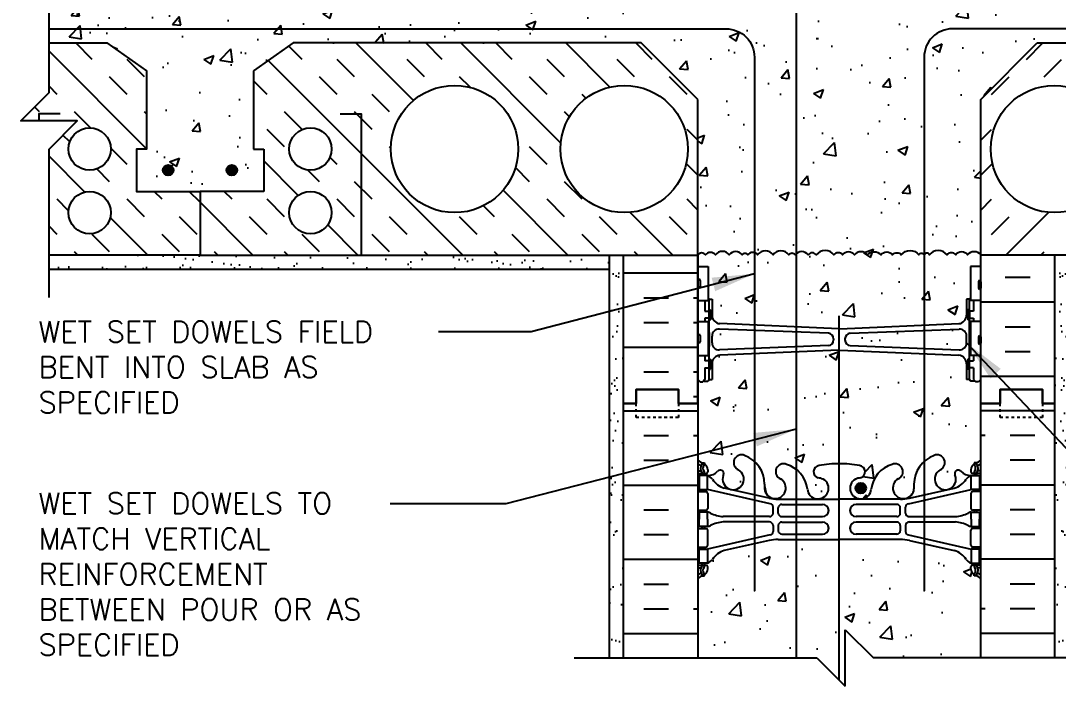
# Model space of a CAD drawing. Header units: inches. Extents: x 190.8 to 287.7, y 29.7 to 97.6.
# Drawn here: x 229.84 to 266.52, y 59.63 to 83.16 of the extents above; entities that cross this region are included whole.
import ezdxf

# ---------------------------------------------------------------- set-up
doc = ezdxf.new("R2010")
doc.units = ezdxf.units.IN
doc.header["$LTSCALE"] = 0.5
doc.header["$MEASUREMENT"] = 0
doc.linetypes.add('DASHED2', pattern=[0.375, 0.25, -0.125])
for name, color, linetype in [('HATCH', 12, 'Continuous'), ('line25', 2, 'Continuous'), ('LINE3', 3, 'Continuous'), ('LINE50', 5, 'Continuous'), ('LINE9', 9, 'Continuous'), ('TEXT', 4, 'Continuous'), ('Web_Edge', 9, 'Continuous')]:
    doc.layers.add(name, color=color, linetype=linetype)
doc.styles.add('DIM', font='romans.shx', dxfattribs={"width": 0.7})
doc.styles.add('ROMANS', font='romans.shx', dxfattribs={"height": 0.75})
doc.styles.get("Standard").update_dxf_attribs({"font": 'romans.shx', "height": 0.75})
doc.linetypes.add('STEEL', pattern='A,0.5,-0.2,["X",Standard,S=0.1,R=0,X=-0.1,Y=-0.05],-0.1', length=0.8)
doc.dimstyles.new('ext_8', dxfattribs={"dimscale": 8, "dimtxt": 0.09375, "dimasz": 0.09375, "dimexe": 0.09375, "dimexo": 0.0625, "dimgap": 0.0625, "dimtad": 1, "dimdec": 1, "dimzin": 3, "dimdsep": 46, "dimlunit": 4, "dimtxsty": 'DIM', "dimcen": 0.09, "dimdle": 0.09375, "dimclrt": 4, "dimadec": 0, "dimazin": 0, "dimtfac": 1, "dimtdec": 1, "dimtmove": 2, "dimatfit": 3, "dimfxl": 1, "dimfrac": 2, "dimtolj": 1, "dimtzin": 0, "dimarcsym": 0})

msp = doc.modelspace()

# ---------------------------------------------------------------- hatches: boundary and pattern name
at = {"layer": 'HATCH'}
h = msp.add_hatch(dxfattribs=at)
h.set_pattern_fill('AR-CONC', color=256, scale=0.5)
h.set_pattern_definition([(50, (0, 0), (3.5863, -0.31376), [0.375, -4.125]), (355, (0, 0), (-0.693757, 3.76096), [0.3, -3.3]), (100.4514, (0.299, -0.026), (2.892544, 3.4472), [0.3187, -3.50571]), (46.1842, (0, 1), (5.336207, -0.827596), [0.5625, -6.1875]), (96.6356, (0.4447, 0.931), (4.67331, 4.87059), [0.47805, -5.25857]), (351.1842, (0, 1), (4.67331, 4.87059), [0.45, -4.95]), (21, (0.5, 0.75), (2.984535, -2.013094), [0.375, -4.125]), (326, (0.5, 0.75), (1.216577, 3.62575), [0.3, -3.3]), (71.4514, (0.7487, 0.5822), (4.20111, 1.612656), [0.3187, -3.50571]), (37.5, (0, 0), (0.0607993, 1.664469), [0, -3.26, 0, -3.35, 0, -3.3125]), (7.5, (0, 0), (1.315348, 1.972059), [0, -1.91, 0, -3.185, 0, -1.2625]), (327.5, (-1.115, 0), (2.669112, -0.1127744), [0, -1.25, 0, -3.9, 0, -5.175]), (317.5, (-1.615, 0), (2.91593, 0.500525), [0, -1.625, 0, -2.59, 0, -3.675])])
h.paths.add_polyline_path([(263.783, 63.435, 0.08841), (263.637, 63.532), (263.547, 63.532), (263.547, 63.574, -0.249069), (263.437, 63.781), (263.437, 63.848, -0.414214), (263.5, 63.911), (263.547, 63.911), (263.547, 63.981), (263.442, 63.981, -0.155529), (263.267, 64.115, 0.180914), (262.849, 64.426), (261.268, 64.779, 0.054974), (260.941, 64.815), (258.783, 64.815), (256.626, 64.815, 0.054974), (256.299, 64.779), (254.718, 64.426, 0.180914), (254.3, 64.115, -0.155529), (254.124, 63.981), (254.019, 63.981), (254.019, 63.911), (254.067, 63.911, -0.414214), (254.129, 63.848), (254.129, 63.781, -0.249069), (254.019, 63.574), (254.019, 63.532), (253.929, 63.532, 0.088416), (253.783, 63.435), (253.783, 60.627), (257.987, 60.627), (258.987, 59.627), (258.987, 61.627), (259.987, 60.627), (263.783, 60.627)])
h.paths.add_polyline_path([(263.783, 69.627), (263.783, 70.472), (263.703, 70.392), (263.613, 70.392), (263.583, 70.422), (263.433, 70.422, -0.414214), (263.383, 70.472), (263.283, 70.472), (263.283, 71.033, 0.390098), (263.008, 71.332), (258.8, 71.516, 0.020761), (258.783, 71.516, 0.020761), (258.767, 71.516), (254.559, 71.332, 0.390098), (254.283, 71.033), (254.283, 70.472), (254.183, 70.472, -0.414214), (254.133, 70.422), (254.033, 70.422), (253.983, 70.422), (253.953, 70.392), (253.863, 70.392), (253.783, 70.472), (253.783, 69.627), (253.783, 67.627, 0.088416), (253.929, 67.53), (254.019, 67.53), (254.019, 67.488, -0.249069), (254.129, 67.281), (254.129, 67.213, -0.414214), (254.067, 67.151), (254.019, 67.151), (254.019, 67.081), (254.124, 67.081, 0.231736), (254.482, 67.232, -0.8344), (254.694, 67.106), (254.682, 67.085, 2.155404), (255.221, 67.279, -1), (255.434, 67.791, -0.311223), (256.143, 66.775), (256.143, 66.61, 1.661382), (256.704, 66.962, -1), (256.917, 67.473, -0.30095), (257.654, 66.601, 1.661382), (258.215, 66.954, 0.055617), (258.035, 66.999, -0.843243), (258.07, 67.432, -0.047544), (258.783, 67.496, -0.047544), (259.497, 67.432, -0.843243), (259.532, 66.999, 0.055617), (259.352, 66.954, 1.661382), (259.913, 66.601, -0.30095), (260.65, 67.473, -1), (260.863, 66.962, 1.661382), (261.424, 66.61), (261.424, 66.775, -0.311223), (262.133, 67.791, -1), (262.346, 67.279, 2.155404), (262.885, 67.085), (262.873, 67.106, -0.834375), (263.085, 67.232, 0.23174), (263.442, 67.081), (263.547, 67.081), (263.547, 67.151), (263.5, 67.151, -0.414214), (263.437, 67.213), (263.437, 67.281, -0.249069), (263.547, 67.488), (263.547, 67.53), (263.637, 67.53, 0.08841), (263.783, 67.627)])
h.paths.add_polyline_path([(258.4, 72.109), (254.543, 72.261, 0.425773), (254.283, 72.011), (254.283, 71.773, 0.425773), (254.543, 71.523), (258.4, 71.675, 0.390098), (258.583, 71.874), (258.583, 71.91, 0.390098)])
h.paths.add_polyline_path([(263.283, 72.011, 0.425773), (263.024, 72.261), (259.167, 72.109, 0.390098), (258.983, 71.91), (258.983, 71.874, 0.390098), (259.167, 71.675), (263.024, 71.523, 0.425773), (263.283, 71.773)])
h.paths.add_polyline_path([(263.783, 74.881, 0.48966), (263.317, 74.881, 0.520567), (262.898, 74.881, 0.520567), (262.592, 74.881, 0.520567), (261.97, 74.881, 0.715411), (261.783, 74.877, 0.715411), (261.596, 74.881, 0.520567), (260.975, 74.881, 0.520567), (260.669, 74.881, 0.520567), (260.25, 74.881, 0.48966), (259.783, 74.881, 0.48966), (259.317, 74.881, 0.520567), (258.898, 74.881, 0.520567), (258.592, 74.881, 0.520567), (257.97, 74.881, 0.520567), (257.679, 74.881, 0.520567), (257.224, 74.881, 0.520567), (256.997, 74.881, 0.520567), (256.442, 74.881, 0.520567), (255.896, 74.881, 0.520567), (255.55, 74.881, 0.520567), (255.349, 74.881, 0.520567), (254.894, 74.881, 0.520567), (254.403, 74.881, 0.520567), (254.048, 74.881, 0.56688), (253.783, 74.877), (253.783, 74.472), (254.148, 74.472), (254.148, 73.36, -0.327813), (254.183, 73.312), (254.283, 73.312), (254.283, 72.751, 0.390098), (254.559, 72.452), (258.767, 72.268, 0.020761), (258.783, 72.268, 0.020761), (258.8, 72.268), (263.008, 72.452, 0.390098), (263.283, 72.751), (263.283, 73.312), (263.383, 73.312, -0.327813), (263.419, 73.36), (263.419, 74.472), (263.783, 74.472)])
h.paths.add_polyline_path([(263.783, 80.377), (265.783, 82.377), (278.093, 82.377), (279.497, 81.387), (279.497, 78.627), (279.137, 78.627), (279.137, 77.127), (281.387, 77.127), (283.637, 77.127), (283.637, 78.627), (283.269, 78.627), (283.277, 78.635), (283.277, 81.387), (284.34, 82.136), (284.3, 82.163), (284.469, 82.228), (284.681, 82.377), (286.726, 82.377), (286.726, 84.377), (263.787, 84.377), (263.787, 84.343), (263.707, 84.263), (263.617, 84.263), (263.587, 84.293), (263.437, 84.293, -0.414214), (263.387, 84.343), (263.287, 84.343), (263.287, 84.456, 0.118855), (263.197, 84.377, 0.48966), (262.731, 84.377, 0.48966), (262.264, 84.377, 0.520567), (261.845, 84.377, 0.520567), (261.539, 84.377, 0.224697), (261.257, 84.538, 0.224697), (260.975, 84.377, 0.520567), (260.669, 84.377, 0.520567), (260.25, 84.377, 0.48966), (259.783, 84.377, 0.48966), (259.317, 84.377, 0.520567), (258.898, 84.377, 0.520567), (258.592, 84.377, 0.520567), (257.97, 84.377, 0.520567), (257.679, 84.377, 0.520567), (257.224, 84.377, 0.520567), (256.997, 84.377, 0.520567), (256.442, 84.377, 0.520567), (255.896, 84.377, 0.520567), (255.55, 84.377, 0.520567), (255.349, 84.377, 0.520567), (254.894, 84.377, 0.520567), (254.403, 84.377, 0.169868), (254.287, 84.461), (254.287, 84.343), (254.187, 84.343, -0.414214), (254.137, 84.293), (254.037, 84.293), (253.987, 84.293), (253.957, 84.263), (253.867, 84.263), (253.787, 84.343), (253.787, 84.377), (230.841, 84.377), (230.841, 82.377), (232.886, 82.377), (233.098, 82.228), (233.267, 82.163), (233.227, 82.136), (234.29, 81.387), (234.29, 78.627), (233.93, 78.627), (233.93, 77.127), (236.18, 77.127), (238.43, 77.127), (238.43, 78.627), (238.07, 78.627), (238.07, 81.387), (239.474, 82.377), (251.783, 82.377), (253.783, 80.377), (253.783, 74.877, -0.56688), (254.048, 74.881, -0.520567), (254.403, 74.881, -0.520567), (254.894, 74.881, -0.520567), (255.349, 74.881, -0.520567), (255.55, 74.881, -0.520567), (255.896, 74.881, -0.520567), (256.442, 74.881, -0.520567), (256.997, 74.881, -0.520567), (257.224, 74.881, -0.520567), (257.679, 74.881, -0.520567), (257.97, 74.881, -0.520567), (258.592, 74.881, -0.520567), (258.898, 74.881, -0.520567), (259.317, 74.881, -0.48966), (259.783, 74.881, -0.48966), (260.25, 74.881, -0.520567), (260.669, 74.881, -0.520567), (260.975, 74.881, -0.520567), (261.596, 74.881, -0.715411), (261.783, 74.877, -0.715411), (261.97, 74.881, -0.520567), (262.592, 74.881, -0.520567), (262.898, 74.881, -0.520567), (263.317, 74.881, -0.48966), (263.783, 74.881)])
h.paths.add_polyline_path([(263.287, 84.904, 0.390098), (263.012, 85.203), (258.803, 85.387, 0.020761), (258.787, 85.388, 0.020761), (258.77, 85.387), (254.562, 85.203, 0.390098), (254.287, 84.904), (254.287, 84.461, -0.169868), (254.403, 84.377, -0.520567), (254.894, 84.377, -0.520567), (255.349, 84.377, -0.520567), (255.55, 84.377, -0.520567), (255.896, 84.377, -0.520567), (256.442, 84.377, -0.520567), (256.997, 84.377, -0.520567), (257.224, 84.377, -0.520567), (257.679, 84.377, -0.520567), (257.97, 84.377, -0.520567), (258.592, 84.377, -0.520567), (258.898, 84.377, -0.520567), (259.317, 84.377, -0.48966), (259.783, 84.377, -0.48966), (260.25, 84.377, -0.520567), (260.669, 84.377, -0.520567), (260.975, 84.377, -0.224697), (261.257, 84.538, -0.224697), (261.539, 84.377, -0.520567), (261.845, 84.377, -0.520567), (262.264, 84.377, -0.48966), (262.731, 84.377, -0.48966), (263.197, 84.377, -0.118855), (263.287, 84.456)])
h.paths.add_polyline_path([(263.287, 85.882, 0.425773), (263.027, 86.132), (259.17, 85.98, 0.390098), (258.987, 85.781), (258.987, 85.746, 0.390098), (259.17, 85.546), (263.027, 85.395, 0.425773), (263.287, 85.645)])
h.paths.add_polyline_path([(258.587, 85.746), (258.587, 85.781, 0.390098), (258.403, 85.98), (254.547, 86.132, 0.425773), (254.287, 85.882), (254.287, 85.645, 0.425773), (254.547, 85.395), (258.403, 85.546, 0.390098)])
h.paths.add_polyline_path([(263.287, 87.183), (263.387, 87.183, -0.414214), (263.437, 87.233), (263.537, 87.233), (263.587, 87.233), (263.617, 87.263), (263.707, 87.263), (263.783, 87.187), (263.783, 87.627), (263.783, 89.627, 0.08841), (263.637, 89.724), (263.547, 89.724), (263.547, 89.766, -0.249069), (263.437, 89.973), (263.437, 90.041, -0.414214), (263.5, 90.103), (263.547, 90.103), (263.547, 90.173), (263.442, 90.173, 0.231736), (263.085, 90.022, -0.8344), (262.873, 90.148), (262.885, 90.169, 2.155404), (262.346, 89.975, -1), (262.133, 89.464, -0.311223), (261.424, 90.48), (261.424, 90.645, 1.661382), (260.863, 90.292, -1), (260.65, 89.781, -0.30095), (259.913, 90.653, 1.661382), (259.352, 90.3, 0.055617), (259.532, 90.255, -0.843243), (259.497, 89.822, -0.047544), (258.783, 89.758, -0.047544), (258.07, 89.822, -0.843243), (258.035, 90.255, 0.055617), (258.215, 90.3, 1.661382), (257.654, 90.653, -0.30095), (256.917, 89.781, -1), (256.704, 90.292, 1.661382), (256.143, 90.645), (256.143, 90.48, -0.311223), (255.434, 89.464, -1), (255.221, 89.975, 2.155404), (254.682, 90.169), (254.694, 90.148, -0.834375), (254.482, 90.022, 0.23174), (254.124, 90.173), (254.019, 90.173), (254.019, 90.103), (254.067, 90.103, -0.414214), (254.129, 90.041), (254.129, 89.973, -0.249069), (254.019, 89.766), (254.019, 89.724), (253.929, 89.724, 0.088416), (253.783, 89.627), (253.783, 87.627), (253.783, 87.18), (253.867, 87.263), (253.957, 87.263), (253.987, 87.233), (254.137, 87.233, -0.414214), (254.187, 87.183), (254.287, 87.183), (254.287, 86.622, 0.390098), (254.562, 86.323), (258.77, 86.14, 0.020761), (258.787, 86.139, 0.020761), (258.803, 86.14), (263.012, 86.323, 0.390098), (263.287, 86.622)])
h.paths.add_polyline_path([(263.437, 93.406), (263.437, 93.473, -0.249069), (263.547, 93.68), (263.547, 93.722), (263.637, 93.722, 0.08841), (263.783, 93.819), (263.783, 96.627), (259.658, 96.627), (258.658, 97.627), (258.658, 95.627), (257.658, 96.627), (253.783, 96.627), (253.783, 93.819, 0.088416), (253.929, 93.722), (254.019, 93.722), (254.019, 93.68, -0.249069), (254.129, 93.473), (254.129, 93.406, -0.414214), (254.067, 93.343), (254.019, 93.343), (254.019, 93.273), (254.124, 93.273, -0.155529), (254.3, 93.139, 0.180914), (254.718, 92.828), (256.299, 92.475, 0.054974), (256.626, 92.439), (258.783, 92.439), (260.941, 92.439, 0.054974), (261.268, 92.475), (262.849, 92.828, 0.180914), (263.267, 93.139, -0.155529), (263.442, 93.273), (263.547, 93.273), (263.547, 93.343), (263.5, 93.343, -0.414214)])
h = msp.add_hatch(dxfattribs=at)
h.set_pattern_fill('INSUL', color=256, scale=7, style=0)
h.set_pattern_definition([(0, (-2672.378, -327.3825), (0, 2.625), []), (0, (-2672.378, -326.5075), (0, 2.625), [0.875, -0.875]), (0, (-2672.378, -325.6325), (0, 2.625), [0.875, -0.875])])
h.paths.add_polyline_path([(253.783, 74.877), (251.158, 74.877), (251.158, 69.627), (251.596, 69.627), (251.596, 70.127), (253.096, 70.127), (253.096, 69.627), (253.783, 69.627)])
h.paths.add_polyline_path([(251.158, 84.377), (253.783, 84.377), (253.783, 87.627), (253.096, 87.627), (253.096, 88.127), (251.596, 88.127), (251.596, 87.627), (251.158, 87.627)])
h = msp.add_hatch(dxfattribs=at)
h.set_pattern_fill('INSUL', color=256, scale=7, style=0)
h.set_pattern_definition([(0, (68.6507, -58.0328), (0, 2.625), []), (0, (68.6507, -57.1578), (0, 2.625), [0.875, -0.875]), (0, (68.6507, -56.2828), (0, 2.625), [0.875, -0.875])])
h.paths.add_polyline_path([(266.408, 87.627), (265.971, 87.627), (265.971, 88.127), (264.471, 88.127), (264.471, 87.627), (263.783, 87.627), (263.783, 84.377), (266.408, 84.377)])
h.paths.add_polyline_path([(266.408, 74.877), (263.783, 74.877), (263.783, 69.627), (264.471, 69.627), (264.471, 70.127), (265.971, 70.127), (265.971, 69.627), (266.408, 69.627)])
h = msp.add_hatch(dxfattribs=at)
h.set_pattern_fill('AR-SAND', color=256, scale=0.5, style=0)
h.set_pattern_definition([(142.5, (453.7196, 0.73876), (0.0314967, 0.963412), [0, -0.76, 0, -0.85, 0, -0.8125]), (172.5, (453.7196, 0.7388), (-0.8848884, 1.411073), [0, -0.41, 0, -0.685, 0, -0.2625]), (212.5, (454.3346, 0.7388), (-1.557071, 0.0028295), [0, -0.25, 0, -0.9, 0, -1.175]), (222.5, (454.3346, 0.7388), (-1.503063, 0.438838), [0, -0.125, 0, -0.59, 0, -0.675])])
h.paths.add_polyline_path([(236.18, 74.877), (230.841, 74.877), (230.841, 74.377), (250.658, 74.377), (250.658, 74.877)])
h = msp.add_hatch(dxfattribs=at)
h.set_pattern_fill('AR-SAND', color=256, scale=0.5, style=0)
h.set_pattern_definition([(142.5, (448.9162, -58.0328), (0.0314967, 0.963412), [0, -0.76, 0, -0.85, 0, -0.8125]), (172.5, (448.9162, -58.0328), (-0.8848884, 1.411073), [0, -0.41, 0, -0.685, 0, -0.2625]), (212.5, (449.5312, -58.0328), (-1.557071, 0.0028295), [0, -0.25, 0, -0.9, 0, -1.175]), (222.5, (449.5312, -58.0328), (-1.503063, 0.438838), [0, -0.125, 0, -0.59, 0, -0.675])])
h.paths.add_polyline_path([(250.658, 74.877), (251.158, 74.877), (251.158, 69.627), (251.158, 60.627), (250.658, 60.627)])
h = msp.add_hatch(dxfattribs=at)
h.set_pattern_fill('AR-SAND', color=256, scale=0.5, style=0)
h.set_pattern_definition([(37.5, (68.6507, -58.0328), (-0.0314967, 0.963412), [0, -0.76, 0, -0.85, 0, -0.8125]), (7.5, (68.6507, -58.0328), (0.8848884, 1.411073), [0, -0.41, 0, -0.685, 0, -0.2625]), (327.5, (68.0357, -58.0328), (1.557071, 0.0028295), [0, -0.25, 0, -0.9, 0, -1.175]), (317.5, (68.0357, -58.0328), (1.503063, 0.438838), [0, -0.125, 0, -0.59, 0, -0.675])])
h.paths.add_polyline_path([(266.908, 74.877), (266.408, 74.877), (266.408, 69.627), (266.408, 60.627), (266.908, 60.627)])
at = {"layer": 'LINE3'}
for points in [[(235.243, 77.877, 1), (234.868, 77.877, 1)], [(237.493, 77.877, 1), (237.118, 77.877, 1)], [(259.73, 66.633, 1), (259.355, 66.633, 1)]]:
    msp.add_hatch(color=256, dxfattribs=at).paths.add_polyline_path(points)

# ---------------------------------------------------------------- linework, layer by layer
at = {"layer": 'HATCH'}
for p, q in [((232.365, 81.798), (231.785, 82.377)), ((233.267, 82.163), (233.098, 82.228)), ((239.789, 81.798), (239.319, 82.268)), ((243.722, 80.34), (241.685, 82.377)), ((244.739, 81.798), (244.16, 82.377)), ((248.94, 78.834), (245.397, 82.377)), ((247.214, 81.798), (246.635, 82.377)), ((250.668, 80.818), (249.109, 82.377)), ((252.164, 81.798), (251.584, 82.377)), ((265.403, 81.798), (265.983, 82.377)), ((234.29, 78.635), (230.841, 82.084)), ((233.267, 82.163), (233.227, 82.136)), ((234.221, 81.179), (233.602, 81.798)), ((245.472, 74.877), (238.593, 81.756)), ((241.646, 81.179), (241.027, 81.798)), ((244.12, 81.179), (243.502, 81.798)), ((249.07, 81.179), (248.451, 81.798)), ((251.545, 81.179), (250.926, 81.798)), ((266.022, 81.179), (266.641, 81.798)), ((233.602, 80.56), (232.983, 81.179)), ((241.027, 80.56), (240.408, 81.179)), ((245.727, 80.81), (245.358, 81.179)), ((248.451, 80.56), (247.833, 81.179)), ((253.401, 80.56), (252.782, 81.179)), ((264.166, 80.56), (264.784, 81.179)), ((231.127, 80.56), (230.841, 80.846)), ((238.552, 80.56), (238.07, 81.042)), ((242.883, 79.941), (242.264, 80.56)), ((249.826, 80.424), (249.689, 80.56)), ((230.509, 79.941), (230.332, 80.118)), ((232.311, 79.376), (231.746, 79.941)), ((234.29, 79.872), (234.221, 79.941)), ((239.789, 79.323), (239.171, 79.941)), ((242.264, 79.323), (241.646, 79.941)), ((249.242, 79.77), (249.07, 79.941)), ((239.171, 78.704), (238.552, 79.323)), ((253.783, 78.94), (253.401, 79.323)), ((263.783, 78.94), (264.166, 79.323)), ((231.571, 78.879), (231.332, 79.118)), ((233.602, 78.085), (233.026, 78.661)), ((242.93, 78.657), (242.883, 78.704)), ((248.451, 78.085), (247.833, 78.704)), ((232.105, 77.107), (230.841, 78.372)), ((239.649, 76.988), (238.43, 78.207)), ((241.027, 78.085), (240.775, 78.337)), ((232.983, 77.467), (232.529, 77.921)), ((237.437, 78.016), (237.437, 78.016)), ((240.408, 77.467), (239.992, 77.883)), ((247.833, 77.467), (247.331, 77.968)), ((253.783, 77.703), (253.371, 78.115)), ((263.783, 77.703), (264.196, 78.115)), ((242.264, 76.848), (241.646, 77.467)), ((249.689, 76.848), (249.07, 77.467)), ((234.84, 76.848), (234.56, 77.127)), ((236.18, 76.745), (235.798, 77.127)), ((237.315, 76.848), (237.035, 77.127)), ((249.185, 74.877), (246.893, 77.168)), ((231.53, 76.445), (231.127, 76.848)), ((234.221, 76.229), (233.602, 76.848)), ((238.048, 74.877), (236.18, 76.745)), ((239.171, 76.229), (238.552, 76.848)), ((241.646, 76.229), (241.027, 76.848)), ((249.07, 76.229), (248.451, 76.848)), ((253.783, 76.466), (253.401, 76.848)), ((263.783, 76.466), (264.166, 76.848)), ((246.595, 76.229), (246.202, 76.622)), ((252.897, 74.877), (251.388, 76.387)), ((264.67, 74.877), (266.179, 76.387)), ((234.336, 74.877), (233.007, 76.205)), ((236.077, 75.61), (235.458, 76.229)), ((238.552, 75.61), (237.933, 76.229)), ((241.76, 74.877), (240.695, 75.943)), ((243.502, 75.61), (242.883, 76.229)), ((245.977, 75.61), (245.358, 76.229)), ((250.926, 75.61), (250.308, 76.229)), ((253.401, 75.61), (252.782, 76.229)), ((264.166, 75.61), (264.784, 76.229)), ((231.127, 75.61), (230.841, 75.897)), ((232.983, 74.992), (232.365, 75.61)), ((235.458, 74.992), (234.84, 75.61)), ((240.408, 74.992), (239.789, 75.61)), ((242.883, 74.992), (242.264, 75.61)), ((247.833, 74.992), (247.214, 75.61)), ((250.308, 74.992), (249.689, 75.61)), ((231.861, 74.877), (231.746, 74.992)), ((236.81, 74.877), (236.696, 74.992)), ((239.285, 74.877), (239.171, 74.992)), ((244.235, 74.877), (244.12, 74.992)), ((246.71, 74.877), (246.595, 74.992)), ((251.66, 74.877), (251.545, 74.992)), ((265.907, 74.877), (266.022, 74.992)), ((251.158, 69.368), (253.783, 69.368)), ((266.408, 69.368), (263.783, 69.368)), ((251.872, 68.493), (252.747, 68.493)), ((253.622, 68.493), (253.783, 68.493)), ((263.945, 68.493), (263.783, 68.493)), ((265.695, 68.493), (264.82, 68.493)), ((251.872, 67.618), (252.747, 67.618)), ((265.695, 67.618), (264.82, 67.618)), ((251.158, 66.743), (253.783, 66.743)), ((266.408, 66.743), (263.783, 66.743)), ((251.872, 65.868), (252.747, 65.868)), ((265.695, 65.868), (264.82, 65.868)), ((251.872, 64.993), (252.747, 64.993)), ((265.695, 64.993), (264.82, 64.993)), ((251.158, 64.118), (253.783, 64.118)), ((266.408, 64.118), (263.783, 64.118)), ((251.872, 63.243), (252.747, 63.243)), ((265.695, 63.243), (264.82, 63.243)), ((251.872, 62.368), (252.747, 62.368)), ((253.622, 62.368), (253.783, 62.368)), ((263.945, 62.368), (263.783, 62.368)), ((265.695, 62.368), (264.82, 62.368)), ((251.158, 61.493), (253.783, 61.493)), ((266.408, 61.493), (263.783, 61.493))]:
    msp.add_line(p, q, dxfattribs=at)
for points in [[(259.783, 74.881, 0.48966), (259.317, 74.881, 0.520567), (258.898, 74.881, 0.520567), (258.592, 74.881, 0.520567), (257.97, 74.881, 0.520567), (257.679, 74.881, 0.520567), (257.224, 74.881, 0.520567), (256.997, 74.881, 0.520567), (256.442, 74.881, 0.520567), (255.896, 74.881, 0.520567), (255.55, 74.881, 0.520567), (255.349, 74.881, 0.520567), (254.894, 74.881, 0.520567), (254.403, 74.881, 0.520567), (254.048, 74.881, 0.56688), (253.783, 74.877)], [(259.783, 74.881, -0.48966), (260.25, 74.881, -0.520567), (260.669, 74.881, -0.520567), (260.975, 74.881, -0.520567), (261.596, 74.881, -0.715411), (261.783, 74.877, -0.307914)], [(263.783, 74.881, 0.48966), (263.317, 74.881, 0.520567), (262.898, 74.881, 0.520567), (262.592, 74.881, 0.520567), (261.97, 74.881, 0.715411), (261.783, 74.877, 0.307914)]]:
    msp.add_lwpolyline(points, format="xyb", dxfattribs=at)
at = {"layer": 'line25'}
for p, q in [((239.474, 82.377), (238.07, 81.387)), ((251.783, 82.377), (239.474, 82.377)), ((253.783, 80.377), (251.783, 82.377)), ((263.783, 80.377), (265.783, 82.377)), ((265.783, 82.377), (278.093, 82.377)), ((238.07, 81.387), (238.07, 78.627)), ((253.783, 69.627), (253.783, 80.377)), ((263.783, 69.627), (263.783, 80.377)), ((238.07, 78.627), (238.43, 78.627)), ((238.43, 78.627), (238.43, 77.127)), ((238.43, 77.127), (236.18, 77.127)), ((236.18, 77.127), (236.18, 74.877)), ((236.18, 74.877), (253.783, 74.877)), ((253.783, 74.877), (253.783, 69.627)), ((281.387, 74.877), (263.783, 74.877)), ((253.783, 74.472), (254.148, 74.472)), ((254.148, 74.472), (254.148, 73.272)), ((263.419, 74.472), (263.419, 73.272)), ((263.783, 74.472), (263.419, 74.472)), ((253.783, 73.272), (254.148, 73.272)), ((263.783, 73.272), (263.419, 73.272)), ((253.783, 72.522), (254.148, 72.522)), ((254.148, 72.522), (254.148, 71.322)), ((263.783, 72.522), (263.419, 72.522)), ((263.419, 72.522), (263.419, 71.322)), ((253.783, 71.322), (254.148, 71.322)), ((263.783, 71.322), (263.419, 71.322)), ((253.783, 69.627), (253.783, 60.627)), ((263.783, 60.627), (263.783, 69.627))]:
    msp.add_line(p, q, dxfattribs=at)
msp.add_lwpolyline([(230.841, 82.377), (232.886, 82.377), (234.29, 81.387), (234.29, 78.627), (233.93, 78.627), (233.93, 77.127), (236.18, 77.127), (236.18, 74.877), (230.841, 74.877)], dxfattribs=at)
at = {"layer": 'LINE3'}
for p, q in [((257.257, 96.627), (257.257, 60.627)), ((258.761, 72.725), (258.761, 59.853))]:
    msp.add_line(p, q, dxfattribs=at)
at = {"layer": 'LINE3', "linetype": 'STEEL'}
msp.add_line((230.841, 82.877), (250.283, 82.877), dxfattribs=at)
at = {"layer": 'LINE3'}
for points in [[(250.283, 82.877), (254.783, 82.877, -0.414214), (255.783, 81.877), (255.783, 63.003), (255.783, 63.003)], [(267.283, 82.877), (262.783, 82.877, 0.414214), (261.783, 81.877), (261.783, 63.003), (261.783, 63.003)]]:
    msp.add_lwpolyline(points, format="xyb", dxfattribs=at)
for centre in [(235.055, 77.877), (237.305, 77.877), (259.542, 66.633)]:
    msp.add_circle(centre, 0.188, dxfattribs=at)
at = {"layer": 'LINE50'}
for p, q in [((251.158, 69.627), (251.158, 74.877)), ((266.408, 69.627), (266.408, 74.877)), ((251.158, 60.627), (251.158, 69.627)), ((266.408, 60.627), (266.408, 69.627))]:
    msp.add_line(p, q, dxfattribs=at)
for points in [[(253.783, 69.627), (253.096, 69.627), (253.096, 70.127), (251.596, 70.127), (251.596, 69.627), (251.158, 69.627)], [(251.158, 69.627), (251.596, 69.627), (251.596, 70.127), (253.096, 70.127), (253.096, 69.627), (253.783, 69.627)], [(263.783, 69.627), (264.471, 69.627), (264.471, 70.127), (265.971, 70.127), (265.971, 69.627), (266.408, 69.627)], [(266.408, 69.627), (265.971, 69.627), (265.971, 70.127), (264.471, 70.127), (264.471, 69.627), (263.783, 69.627)]]:
    msp.add_lwpolyline(points, dxfattribs=at)
at = {"layer": 'LINE9'}
for p, q in [((250.658, 60.627), (250.658, 74.877)), ((230.841, 74.377), (250.658, 74.377)), ((253.783, 73.982), (253.783, 73.762)), ((253.783, 73.927), (253.783, 73.927)), ((253.783, 73.817), (253.783, 73.817)), ((253.823, 74.022), (253.823, 74.022)), ((253.863, 73.982), (253.863, 73.762)), ((263.703, 73.932), (263.703, 73.712)), ((263.703, 73.877), (263.703, 73.877)), ((263.703, 73.767), (263.703, 73.767)), ((263.743, 73.972), (263.743, 73.972)), ((263.783, 73.932), (263.783, 73.712)), ((253.823, 73.722), (253.823, 73.722)), ((263.743, 73.672), (263.743, 73.672)), ((253.783, 70.472), (253.783, 73.272)), ((254.033, 73.272), (254.033, 72.892)), ((254.183, 70.472), (254.183, 73.312)), ((254.183, 73.312), (254.283, 73.312)), ((254.183, 73.292), (254.183, 73.292)), ((254.283, 73.312), (254.283, 72.751)), ((263.383, 73.312), (263.283, 73.312)), ((263.283, 73.312), (263.283, 72.751)), ((263.383, 70.472), (263.383, 73.312)), ((263.383, 73.292), (263.383, 73.292)), ((263.533, 73.272), (263.533, 72.892)), ((263.783, 70.472), (263.783, 73.272)), ((254.033, 72.642), (254.033, 72.522)), ((254.183, 72.942), (254.233, 72.942)), ((254.233, 72.942), (254.233, 72.592)), ((263.333, 72.942), (263.333, 72.592)), ((263.383, 72.942), (263.333, 72.942)), ((263.533, 72.642), (263.533, 72.522)), ((254.183, 72.592), (254.233, 72.592)), ((258.767, 72.268), (254.559, 72.452)), ((258.8, 72.268), (263.008, 72.452)), ((263.383, 72.592), (263.333, 72.592)), ((253.783, 72.032), (253.783, 71.812)), ((253.783, 71.977), (253.783, 71.977)), ((253.823, 72.072), (253.823, 72.072)), ((253.863, 72.032), (253.863, 71.812)), ((254.283, 71.773), (254.283, 72.011)), ((258.4, 72.109), (254.543, 72.261)), ((258.583, 71.91), (258.583, 71.874)), ((258.983, 71.91), (258.983, 71.874)), ((259.167, 72.109), (263.024, 72.261)), ((263.283, 71.773), (263.283, 72.011)), ((263.703, 71.982), (263.703, 71.762)), ((263.703, 71.927), (263.703, 71.927)), ((263.743, 72.022), (263.743, 72.022)), ((263.783, 71.982), (263.783, 71.762)), ((253.783, 71.867), (253.783, 71.867)), ((253.823, 71.772), (253.823, 71.772)), ((258.4, 71.675), (254.543, 71.523)), ((259.167, 71.675), (263.024, 71.523)), ((263.703, 71.817), (263.703, 71.817)), ((263.743, 71.722), (263.743, 71.722)), ((254.033, 71.322), (254.033, 71.142)), ((254.183, 71.192), (254.233, 71.192)), ((254.233, 71.192), (254.233, 70.842)), ((258.767, 71.516), (254.559, 71.332)), ((258.8, 71.516), (263.008, 71.332)), ((263.383, 71.192), (263.333, 71.192)), ((263.333, 71.192), (263.333, 70.842)), ((263.533, 71.322), (263.533, 71.142)), ((254.033, 70.892), (254.033, 70.472)), ((254.183, 70.842), (254.233, 70.842)), ((254.283, 71.033), (254.283, 70.472)), ((263.283, 71.033), (263.283, 70.472)), ((263.383, 70.842), (263.333, 70.842)), ((263.533, 70.892), (263.533, 70.472)), ((253.783, 70.472), (253.863, 70.392)), ((254.033, 70.472), (253.953, 70.392)), ((254.183, 70.472), (254.283, 70.472)), ((263.383, 70.472), (263.283, 70.472)), ((263.533, 70.472), (263.613, 70.392)), ((263.783, 70.472), (263.703, 70.392)), ((253.863, 70.392), (253.953, 70.392)), ((253.983, 70.422), (254.133, 70.422)), ((254.033, 70.422), (254.133, 70.422)), ((263.533, 70.422), (263.433, 70.422)), ((263.583, 70.422), (263.433, 70.422)), ((263.703, 70.392), (263.613, 70.392)), ((258.987, 59.627), (258.987, 61.627)), ((258.987, 61.627), (259.987, 60.627)), ((249.413, 60.627), (257.987, 60.627)), ((257.987, 60.627), (258.987, 59.627)), ((268.06, 60.627), (259.987, 60.627))]:
    msp.add_line(p, q, dxfattribs=at)
for points in [[(230.841, 73.377), (230.841, 78.627), (231.841, 79.627), (229.841, 79.627), (230.841, 80.627), (230.841, 85.377)], [(231.229, 79.877), (230.479, 79.877), (230.479, 79.627)], [(241.132, 79.877), (241.882, 79.877), (241.882, 74.877)], [(254.033, 72.892), (254.183, 72.892), (254.183, 72.642), (254.033, 72.642)], [(263.533, 72.892), (263.383, 72.892), (263.383, 72.642), (263.533, 72.642)], [(254.148, 72.142), (254.183, 72.142), (254.183, 71.642), (254.148, 71.642)], [(263.419, 72.142), (263.383, 72.142), (263.383, 71.642), (263.419, 71.642)], [(254.033, 70.892), (254.183, 70.892), (254.183, 71.142), (254.033, 71.142)], [(263.533, 70.892), (263.383, 70.892), (263.383, 71.142), (263.533, 71.142)]]:
    msp.add_lwpolyline(points, dxfattribs=at)
at = {"layer": 'LINE9', "linetype": 'DASHED2', "ltscale": 0.15}
for points in [[(253.096, 69.627), (253.096, 69.627), (253.096, 69.127), (251.596, 69.127), (251.596, 69.627), (251.596, 69.627)], [(265.971, 69.627), (265.971, 69.627), (265.971, 69.127), (264.471, 69.127), (264.471, 69.627), (264.471, 69.627)]]:
    msp.add_lwpolyline(points, dxfattribs=at)
at = {"layer": 'LINE9'}
for centre, radius in [((245.18, 78.627), 2.25), ((251.18, 78.627), 2.25), ((266.387, 78.627), 2.25), ((232.277, 78.627), 0.75), ((240.083, 78.627), 0.75), ((232.277, 76.377), 0.75), ((240.083, 76.377), 0.75)]:
    msp.add_circle(centre, radius, dxfattribs=at)
for centre, radius, start, end in [((253.823, 73.982), 0.04, 90, 180), ((253.823, 73.762), 0.04, 180, 270), ((253.823, 73.982), 0.04, 0, 90), ((253.823, 73.762), 0.04, 270, 0), ((263.743, 73.932), 0.04, 90, 180), ((263.743, 73.932), 0.04, 0, 90), ((263.743, 73.712), 0.04, 180, 270), ((263.743, 73.712), 0.04, 270, 0), ((254.133, 73.312), 0.05, 0, 72.5993), ((263.433, 73.312), 0.05, 107.4007, 180), ((254.583, 72.751), 0.3, 180, 265.2426), ((262.983, 72.751), 0.3, 274.7574, 0), ((258.783, 72.468), 0.2, 265.2426, 270), ((258.783, 72.468), 0.2, 270, 274.7574), ((253.823, 72.032), 0.04, 90, 180), ((253.823, 72.032), 0.04, 0, 90), ((254.533, 72.011), 0.25, 87.7479, 180), ((258.383, 71.91), 0.2, 0, 85.2426), ((259.183, 71.91), 0.2, 94.7574, 180), ((263.033, 72.011), 0.25, 0, 92.2521), ((263.743, 71.982), 0.04, 90, 180), ((263.743, 71.982), 0.04, 0, 90), ((253.823, 71.812), 0.04, 180, 270), ((253.823, 71.812), 0.04, 270, 0), ((254.533, 71.773), 0.25, 180, 272.2521), ((258.383, 71.874), 0.2, 274.7574, 0), ((259.183, 71.874), 0.2, 180, 265.2426), ((263.033, 71.773), 0.25, 267.7479, 0), ((263.743, 71.762), 0.04, 180, 270), ((263.743, 71.762), 0.04, 270, 0), ((254.583, 71.033), 0.3, 94.7574, 180), ((258.783, 71.316), 0.2, 90, 94.7574), ((258.783, 71.316), 0.2, 85.2426, 90), ((262.983, 71.033), 0.3, 0, 85.2426), ((254.133, 70.472), 0.05, 270, 0), ((263.433, 70.472), 0.05, 180, 270)]:
    msp.add_arc(centre, radius, start, end, dxfattribs=at)
at = {"layer": 'Web_Edge'}
for p, q in [((253.929, 67.53), (254.019, 67.53)), ((254.019, 67.53), (254.019, 67.488)), ((263.637, 67.53), (263.547, 67.53)), ((263.547, 67.53), (263.547, 67.488)), ((253.783, 67.251), (253.861, 67.251)), ((253.783, 67.151), (254.067, 67.151)), ((253.929, 67.151), (253.929, 67.081)), ((254.019, 67.151), (254.019, 67.081)), ((254.129, 67.281), (254.129, 67.213)), ((263.437, 67.281), (263.437, 67.213)), ((263.783, 67.151), (263.5, 67.151)), ((263.547, 67.151), (263.547, 67.081)), ((263.637, 67.151), (263.637, 67.081)), ((263.783, 67.251), (263.706, 67.251)), ((254.682, 67.085), (254.694, 67.106)), ((256.143, 66.775), (256.143, 66.61)), ((261.424, 66.775), (261.424, 66.61)), ((262.885, 67.085), (262.873, 67.106)), ((253.783, 66.511), (254.067, 66.511)), ((253.929, 66.581), (253.929, 66.511)), ((254.019, 66.581), (254.019, 66.511)), ((256.342, 66.084), (254.124, 66.581)), ((254.129, 66.448), (254.129, 65.913)), ((256.299, 66.283), (254.718, 66.635)), ((261.225, 66.084), (263.442, 66.581)), ((261.268, 66.283), (262.849, 66.635)), ((263.437, 66.448), (263.437, 65.913)), ((263.783, 66.511), (263.5, 66.511)), ((263.547, 66.581), (263.547, 66.511)), ((263.637, 66.581), (263.637, 66.511)), ((256.626, 66.246), (258.783, 66.246)), ((256.752, 66.06), (258.192, 66.06)), ((260.941, 66.246), (258.783, 66.246)), ((260.815, 66.06), (259.375, 66.06)), ((253.783, 65.851), (254.067, 65.851)), ((253.929, 65.851), (253.929, 65.781)), ((254.019, 65.851), (254.019, 65.781)), ((256.44, 65.75), (256.44, 65.962)), ((256.627, 65.751), (256.627, 65.935)), ((260.94, 65.751), (260.94, 65.935)), ((261.127, 65.75), (261.127, 65.962)), ((263.783, 65.851), (263.5, 65.851)), ((263.547, 65.851), (263.547, 65.781)), ((263.637, 65.851), (263.637, 65.781)), ((256.315, 65.625), (254.677, 65.625)), ((256.315, 65.437), (254.677, 65.437)), ((256.44, 65.312), (256.44, 65.099)), ((256.627, 65.311), (256.627, 65.127)), ((256.752, 65.626), (258.192, 65.626)), ((256.752, 65.436), (258.192, 65.436)), ((260.815, 65.626), (259.375, 65.626)), ((260.815, 65.436), (259.375, 65.436)), ((260.94, 65.311), (260.94, 65.127)), ((261.127, 65.312), (261.127, 65.099)), ((261.252, 65.625), (262.89, 65.625)), ((261.252, 65.437), (262.89, 65.437)), ((253.783, 65.211), (254.067, 65.211)), ((253.929, 65.211), (253.929, 65.281)), ((254.019, 65.211), (254.019, 65.281)), ((256.342, 64.977), (254.124, 64.481)), ((254.129, 64.613), (254.129, 65.148)), ((256.752, 65.002), (258.192, 65.002)), ((260.815, 65.002), (259.375, 65.002)), ((261.225, 64.977), (263.442, 64.481)), ((263.437, 64.613), (263.437, 65.148)), ((263.783, 65.211), (263.5, 65.211)), ((263.547, 65.211), (263.547, 65.281)), ((263.637, 65.211), (263.637, 65.281)), ((256.299, 64.779), (254.718, 64.426)), ((256.626, 64.815), (258.783, 64.815)), ((260.941, 64.815), (258.783, 64.815)), ((261.268, 64.779), (262.849, 64.426)), ((253.783, 64.551), (254.067, 64.551)), ((253.929, 64.481), (253.929, 64.551)), ((254.019, 64.481), (254.019, 64.551)), ((263.783, 64.551), (263.5, 64.551)), ((263.547, 64.481), (263.547, 64.551)), ((263.637, 64.481), (263.637, 64.551)), ((253.783, 63.911), (254.067, 63.911)), ((253.929, 63.911), (253.929, 63.981)), ((254.019, 63.911), (254.019, 63.981)), ((254.129, 63.781), (254.129, 63.848)), ((263.437, 63.781), (263.437, 63.848)), ((263.783, 63.911), (263.5, 63.911)), ((263.547, 63.911), (263.547, 63.981)), ((263.637, 63.911), (263.637, 63.981)), ((253.783, 63.811), (253.861, 63.811)), ((253.929, 63.532), (254.019, 63.532)), ((254.019, 63.532), (254.019, 63.574)), ((263.547, 63.532), (263.547, 63.574)), ((263.637, 63.532), (263.547, 63.532)), ((263.783, 63.811), (263.706, 63.811))]:
    msp.add_line(p, q, dxfattribs=at)
for points in [[(253.824, 66.581), (254.124, 66.581), (254.124, 67.081), (253.824, 67.081)], [(263.742, 66.581), (263.442, 66.581), (263.442, 67.081), (263.742, 67.081)], [(253.824, 64.481), (254.124, 64.481), (254.124, 63.981), (253.824, 63.981)], [(263.742, 64.481), (263.442, 64.481), (263.442, 63.981), (263.742, 63.981)]]:
    msp.add_lwpolyline(points, close=True, dxfattribs=at)
for points in [[(254.124, 65.531), (254.124, 65.781), (253.824, 65.781), (253.824, 65.531)], [(263.442, 65.531), (263.442, 65.781), (263.742, 65.781), (263.742, 65.531)], [(254.124, 65.531), (254.124, 65.281), (253.824, 65.281), (253.824, 65.531)], [(263.442, 65.531), (263.442, 65.281), (263.742, 65.281), (263.742, 65.531)]]:
    msp.add_lwpolyline(points, dxfattribs=at)
for centre, radius, start, end in [((254.129, 67.988), 0.5, 226.2109, 250.5288), ((254.129, 67.988), 0.6, 234.7832, 245.0748), ((253.965, 67.466), 0.045, 321.448, 139.1879), ((253.879, 67.281), 0.25, 0, 70.5288), ((255.327, 67.535), 0.277, 67.32, 247.32), ((255.052, 66.768), 1.092, 0.3332, 69.4825), ((262.515, 66.768), 1.092, 110.5175, 179.6668), ((262.24, 67.535), 0.277, 292.68, 112.68), ((263.687, 67.281), 0.25, 109.4712, 180), ((263.602, 67.466), 0.045, 40.8121, 218.552), ((263.437, 67.988), 0.5, 289.4712, 313.7878), ((263.437, 67.988), 0.6, 294.9252, 305.2168), ((253.862, 67.27), 0.0196, 269.4032, 15.4901), ((254.123, 67.335), 0.25, 140.1145, 222.4609), ((253.867, 67.425), 0.021, 343.464, 63.9957), ((253.972, 67.197), 0.045, 222.4609, 42.4609), ((254.123, 67.335), 0.16, 140.0001, 222.4609), ((254.067, 67.213), 0.0625, 270, 0), ((254.149, 67.522), 0.441, 266.7976, 318.9873), ((254.576, 67.15), 0.125, 339.6243, 138.9873), ((255.033, 66.954), 0.375, 159.6243, 60.0685), ((256.811, 67.218), 0.277, 67.32, 247.32), ((256.626, 66.481), 1.034, 6.6669, 73.6635), ((258.09, 67.213), 0.22, 95.1835, 255.7396), ((258.766, 63.719), 3.777, 89.7394, 100.6275), ((258.801, 63.719), 3.777, 79.3725, 90.2606), ((259.477, 67.213), 0.22, 284.2604, 84.8165), ((260.941, 66.481), 1.034, 106.3365, 173.3331), ((260.756, 67.218), 0.277, 292.68, 112.68), ((262.533, 66.954), 0.375, 119.9315, 20.3757), ((262.99, 67.15), 0.125, 41.0127, 200.3757), ((263.418, 67.522), 0.441, 221.0127, 273.2024), ((263.5, 67.213), 0.0625, 180, 270), ((263.595, 67.197), 0.045, 137.5391, 317.5391), ((263.444, 67.335), 0.16, 317.5391, 39.9999), ((263.444, 67.335), 0.25, 317.5391, 39.8855), ((263.7, 67.425), 0.021, 116.0043, 196.536), ((263.705, 67.27), 0.0196, 164.5099, 270.5968), ((254.002, 66.738), 0.364, 34.9775, 70.3387), ((254.925, 67.349), 0.743, 212.7919, 253.8107), ((256.517, 66.637), 0.375, 184.2448, 60.0685), ((258.028, 66.629), 0.375, 184.2448, 60.0685), ((257.921, 66.173), 0.834, 69.3729, 82.1063), ((259.539, 66.629), 0.375, 119.9315, 355.7552), ((259.646, 66.173), 0.834, 97.8937, 110.6271), ((261.05, 66.637), 0.375, 119.9315, 355.7552), ((262.642, 67.349), 0.743, 286.1893, 327.2081), ((263.565, 66.738), 0.364, 109.6613, 145.0225), ((254.067, 66.448), 0.0625, 0, 90), ((263.5, 66.448), 0.0625, 90, 180), ((256.626, 67.746), 1.5, 257.4135, 270), ((256.315, 65.962), 0.125, 0, 77.3767), ((256.752, 65.935), 0.125, 90, 180), ((258.192, 65.843), 0.217, 270, 90), ((259.375, 65.843), 0.217, 90, 270), ((260.815, 65.935), 0.125, 0, 90), ((260.941, 67.746), 1.5, 270, 282.5865), ((261.252, 65.962), 0.125, 102.6233, 180), ((254.067, 65.913), 0.0625, 270, 0), ((254.12, 65.562), 0.219, 60.4937, 88.92), ((254.766, 66.792), 1.17, 242.6365, 265.6505), ((256.315, 65.75), 0.125, 270, 0), ((256.752, 65.751), 0.125, 180, 270), ((260.815, 65.751), 0.125, 270, 360), ((261.252, 65.75), 0.125, 180, 270), ((262.801, 66.792), 1.17, 274.3495, 297.3635), ((263.447, 65.562), 0.219, 91.08, 119.5063), ((263.5, 65.913), 0.0625, 180, 270), ((254.12, 65.5), 0.219, 271.08, 299.5063), ((254.766, 64.27), 1.17, 94.3495, 117.3635), ((256.315, 65.312), 0.125, 0, 90), ((256.752, 65.311), 0.125, 90, 180), ((258.192, 65.219), 0.217, 270, 90), ((259.375, 65.219), 0.217, 90, 270), ((260.815, 65.311), 0.125, 0, 90), ((261.252, 65.312), 0.125, 90, 180), ((262.801, 64.27), 1.17, 62.6365, 85.6505), ((263.447, 65.5), 0.219, 240.4937, 268.92), ((254.067, 65.148), 0.0625, 0, 90), ((256.315, 65.099), 0.125, 282.6233, 0), ((256.752, 65.127), 0.125, 180, 270), ((260.815, 65.127), 0.125, 270, 0), ((261.252, 65.099), 0.125, 180, 257.3767), ((263.5, 65.148), 0.0625, 90, 180), ((254.067, 64.613), 0.0625, 270, 0), ((256.626, 63.315), 1.5, 90, 102.5865), ((260.941, 63.315), 1.5, 77.4135, 90), ((263.5, 64.613), 0.0625, 180, 270), ((254.925, 63.712), 0.743, 106.1893, 147.2081), ((262.642, 63.712), 0.743, 32.7919, 73.8107), ((254.123, 63.726), 0.25, 137.5391, 219.8855), ((253.972, 63.865), 0.045, 317.5391, 137.5391), ((254.123, 63.726), 0.16, 137.5391, 219.9999), ((254.067, 63.848), 0.0625, 360, 90), ((254.002, 64.323), 0.364, 289.6613, 325.0225), ((263.565, 64.323), 0.364, 214.9775, 250.3387), ((263.5, 63.848), 0.0625, 90, 180), ((263.595, 63.865), 0.045, 42.4609, 222.4609), ((263.444, 63.726), 0.16, 320.0001, 42.4609), ((263.444, 63.726), 0.25, 320.1145, 42.4609), ((254.129, 63.074), 0.6, 114.9252, 125.2168), ((254.129, 63.074), 0.5, 109.4712, 133.7891), ((253.862, 63.791), 0.0196, 344.5099, 90.5968), ((253.867, 63.637), 0.021, 296.0043, 16.536), ((253.965, 63.595), 0.045, 220.8121, 38.552), ((253.879, 63.781), 0.25, 289.4712, 360), ((263.687, 63.781), 0.25, 180, 250.5288), ((263.602, 63.595), 0.045, 141.448, 319.1879), ((263.437, 63.074), 0.5, 46.2122, 70.5288), ((263.7, 63.637), 0.021, 163.464, 243.9957), ((263.705, 63.791), 0.0196, 89.4032, 195.4901), ((263.437, 63.074), 0.6, 54.7842, 65.0748)]:
    msp.add_arc(centre, radius, start, end, dxfattribs=at)
for points in [[(256.627, 65.756), (256.627, 65.93)], [(260.94, 65.756), (260.94, 65.93)], [(256.627, 65.306), (256.627, 65.132)], [(260.94, 65.306), (260.94, 65.132)]]:
    msp.add_open_spline(points, degree=1, dxfattribs=at)

# ---------------------------------------------------------------- texts
at = {"layer": 'TEXT', "char_height": 0.75, "attachment_point": 4, "style": 'ROMANS'}
for s, insert, width in [('WET SET DOWELS FIELD BENT INTO SLAB AS SPECIFIED', (230.469, 70.915), 14.4039), ('WET SET DOWELS TO MATCH VERTICAL REINFORCEMENT BETWEEN POUR OR AS SPECIFIED', (230.469, 63.594), 13.18701)]:
    msp.add_mtext(s, dxfattribs=dict(at, insert=insert, width=width))

# ---------------------------------------------------------------- leaders
at = {"layer": 'TEXT'}
for points in [[(255.783, 74.217), (247.886, 72.157), (244.614, 72.157)], [(263.283, 71.773), (271.545, 63.013), (273.804, 63.013)], [(257.257, 68.722), (246.993, 66.079), (242.899, 66.079)]]:
    msp.add_leader(points, dimstyle='ext_8', override={"dimasz": 0.1875, "dimtad": 0}, dxfattribs=at)

doc.saveas('drawing.dxf')
